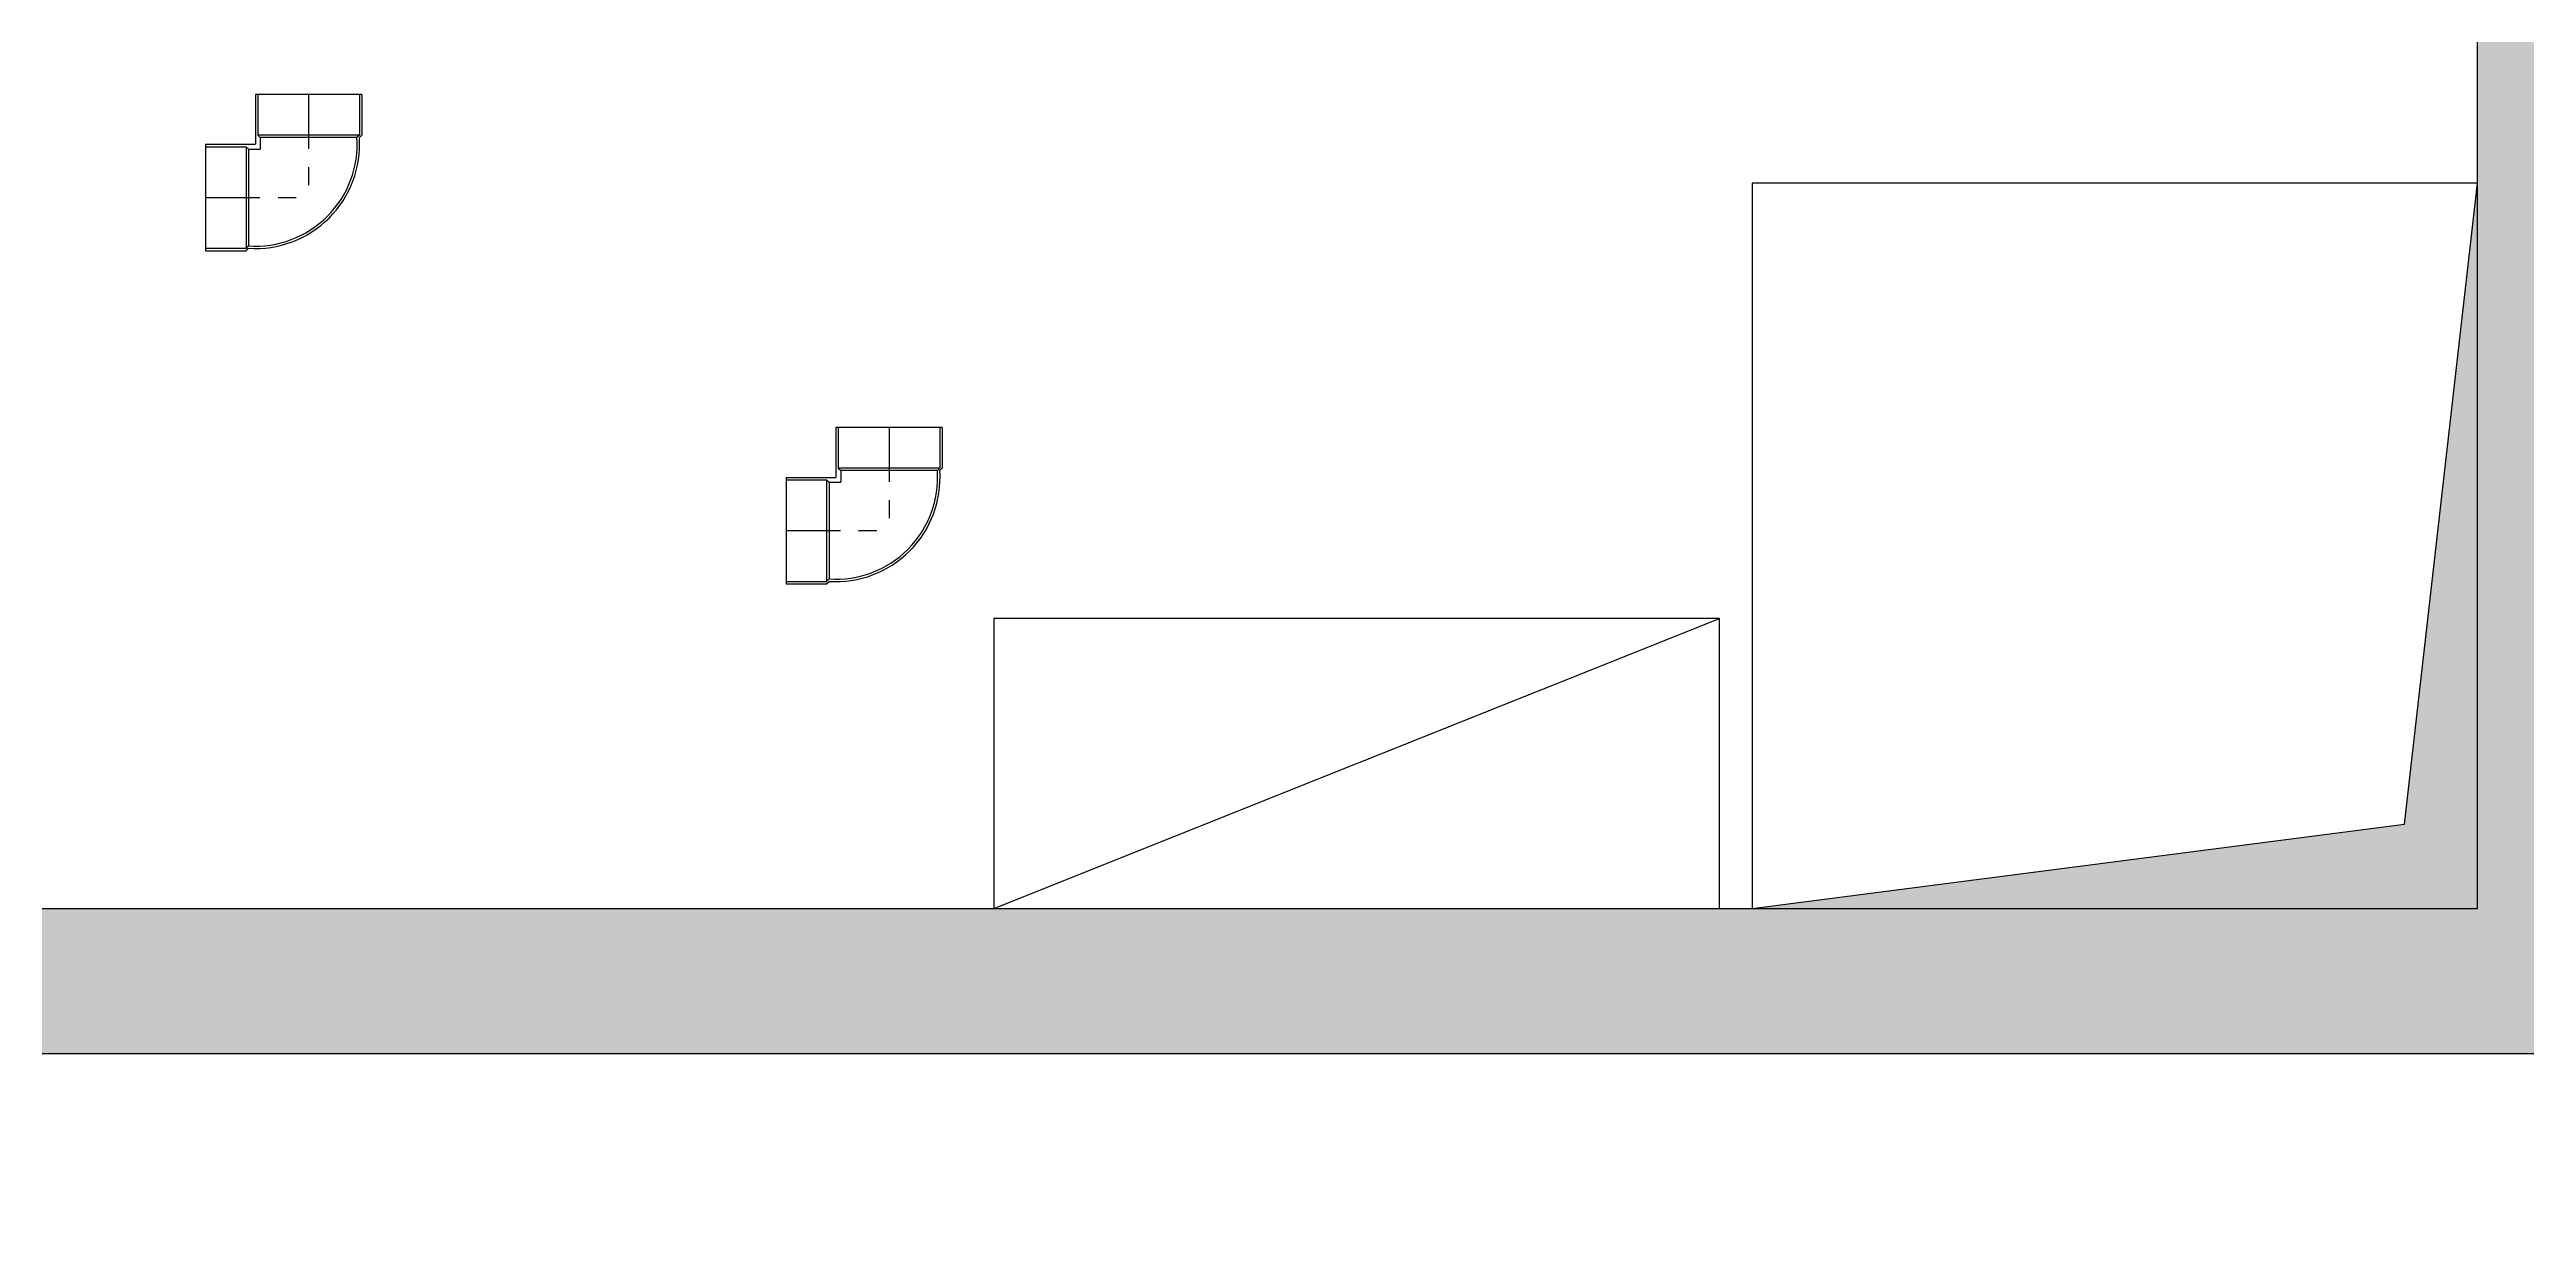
# Model space of a CAD drawing. Header units: millimetres. Extents: x -294625 to 2136527, y -251383 to 128331.
# Drawn here: x 1089127 to 1092541, y -80645 to -79020 of the extents above; entities that cross this region are included whole.
import ezdxf

# ---------------------------------------------------------------- set-up
doc = ezdxf.new("R2010")
doc.units = ezdxf.units.MM
doc.linetypes.add('CENTER', pattern=[3, 1.5, -0.5, 0.5, -0.5])
doc.layers.add('0.05 Thu đáy', color=5, linetype='Continuous')
doc.layers.add('N3-NOTE', color=11, linetype='Continuous', lineweight=13)
doc.styles.add('P-VNTIMEH', font='vntimeh.shx', dxfattribs={"width": 0.75, "height": 300})
doc.styles.get("Standard").update_dxf_attribs({"font": 'arialbd.ttf'})
doc.dimstyles.new('N-NOTE', dxfattribs={"dimtxt": 200, "dimasz": 30, "dimexe": 50, "dimexo": 50, "dimgap": 100, "dimtad": 1, "dimdec": 0, "dimdsep": 46, "dimtxsty": 'P-VNTIMEH', "dimblk": 'OPEN30', "dimcen": 0, "dimse1": 1, "dimse2": 1, "dimclrd": 256, "dimclre": 7, "dimclrt": 256, "dimadec": 0, "dimazin": 0, "dimtfac": 1, "dimtdec": 0, "dimtix": 1, "dimtmove": 2, "dimatfit": 3, "dimldrblk": 'OPEN30', "dimfxl": 1, "dimtolj": 1, "dimtzin": 0, "dimarcsym": 0})

# ---------------------------------------------------------------- blocks, each defined once
blk = doc.blocks.new('cutdenhatD140')
for p, q in [((86, 73.35), (82.65, 70)), ((142, 73.35), (86, 73.35)), ((142, -73.35), (142, 73.35)), ((-73.35, -86), (-70, -82.65)), ((-73.35, -142), (-73.35, -86)), ((-70, -86), (-69.76, -85.76)), ((73.35, -142), (73.35, -73.35)), ((142, -73.35), (73.35, -73.35)), ((-73.35, -142), (73.35, -142))]:
    blk.add_line(p, q)
at = {"color": 8}
for p, q in [((86, 70), (82.65, 66.65)), ((142, 70), (86, 70)), ((86, -70), (86, 70)), ((82.65, -66.65), (82.65, 66.65)), ((66.65, -82.65), (66.65, -66.65)), ((82.65, -66.65), (66.65, -66.65)), ((86, -70), (82.65, -66.65)), ((-70, -86), (-66.65, -82.65)), ((-70, -142), (-70, -86)), ((-70, -86), (70, -86)), ((-66.65, -82.65), (66.65, -82.65)), ((70, -86), (66.65, -82.65)), ((70, -142), (70, -86)), ((142, -70), (86, -70))]:
    blk.add_line(p, q, dxfattribs=at)
at = {"color": 8, "linetype": 'CENTER', "ltscale": 50}
for p in [(0, -142), (142, 0)]:
    blk.add_line(p, (0, 0), dxfattribs=at)
for points in [[(87, 0), (87, 0)], [(0, -87), (0, -87)]]:
    blk.add_lwpolyline(points)
blk.add_arc((73.35, -73.35), 143.65, 86.28807, 183.71193)
at = {"color": 8}
blk.add_arc((73.35, -73.35), 140.31, 86.19951, 183.80049, dxfattribs=at)
at = {"flags": 12}
blk.add_attdef('CUTDENHAT', (0, 0), '', height=0.1, dxfattribs=at)
blk = doc.blocks.new('PMBCB')
h = blk.add_hatch()
h.set_pattern_fill('BTCT2', color=8, scale=30, pattern_type=2)
h.set_pattern_definition([(50, (-27194.2, -11189.96), (215.17805, -18.8256), [22.5, -247.5]), (355, (-27194.2, -11189.96), (-41.6254, 225.6576), [18, -198]), (100.4514, (-27176.26, -11191.53), (173.5528, 206.8319), [19.122, -210.3426]), (46.1842, (-27194.2, -11129.96), (320.1723, -49.6557), [33.75, -371.25]), (96.6356, (-27167.5, -11134.1), (280.3988, 292.2354), [28.683, -315.514]), (351.1842, (-27194.2, -11129.96), (280.3986, 292.2356), [27, -297]), (21, (-27164.2, -11144.96), (179.0721, -120.7857), [22.5, -247.5]), (326, (-27164.2, -11144.96), (72.9946, 217.545), [18, -198]), (71.4514, (-27149.27, -11155.03), (252.0668, 96.7591), [19.122, -210.3426]), (37.5, (-27194.194, -11189.96), (3.64796, 99.86816), [0, -195.6, 0, -201, 0, -198.75]), (7.5, (-27194.19, -11189.96), (78.92086, 118.3235), [0, -114.6, 0, -191.1, 0, -75.75]), (327.5, (-27261.094, -11189.96), (160.14673, -6.76646), [0, -75, 0, -234, 0, -310.5]), (317.5, (-27291.1, -11189.96), (174.95585, 30.0315), [0, -97.5, 0, -155.4, 0, -220.5]), (45, (-27194.19, -11189.96), (-63.6396, 63.6396), []), (45, (-27194.19, -11168.96), (-63.6396, 63.6396), [])])
h.paths.add_polyline_path([(6600, 2700), (-2900, 2700), (-2900, -200), (6600, -200)])
h.paths.add_polyline_path([(5000, 2500), (5000, 0), (0, 0), (0, 2500)], flags=16)
h.paths.add_polyline_path([(5200, 2500), (6400, 2500), (6400, 0), (5200, 0)], flags=16)
h.paths.add_polyline_path([(-200, 2500), (-200, 0), (-2700, 0), (-2700, 2500)], flags=16)
h.paths.add_polyline_path([(5351, 389.3), (6075.7, 389.3), (6075.7, 539.3), (5351, 539.3)], flags=0)
h.paths.add_polyline_path([(5451.7, 547.4), (5986, 547.4), (5986, 775.9), (5451.7, 775.9)], flags=0)
h.paths.add_polyline_path([(4155.1, 389.3), (4879.8, 389.3), (4879.8, 539.3), (4155.1, 539.3)], flags=0)
h.paths.add_polyline_path([(4255.8, 547.4), (4790.1, 547.4), (4790.1, 775.9), (4255.8, 775.9)], flags=0)
h.paths.add_polyline_path([(-1032.1, 389.3), (-307.4, 389.3), (-307.4, 539.3), (-1032.1, 539.3)], flags=0)
h.paths.add_polyline_path([(-931.4, 547.4), (-397.1, 547.4), (-397.1, 775.9), (-931.4, 775.9)], flags=0)
h = blk.add_hatch(color=256)
h.dxf.hatch_style = 1
h.paths.add_polyline_path([(5000, 1000), (4899.4, 116.5), (4000, 0), (5000, 0)])
blk.add_line((2955.2, 0), (3955.2, 400))
for points in [[(-200, 2700), (6600, 2700), (6600, -200), (-200, -200)], [(4000, 0), (4899.4, 116.5), (5000, 1000)]]:
    blk.add_lwpolyline(points)
for points in [[(0, 0), (5000, 0), (5000, 2500), (0, 2500)], [(4000, 0), (5000, 0), (5000, 1000), (4000, 1000)], [(2955.2, 0), (3955.2, 0), (3955.2, 400), (2955.2, 400)]]:
    blk.add_lwpolyline(points, close=True)
at = {"layer": '0.05 Thu đáy'}
ref = blk.add_blockref('cutdenhatD140', (2010.6, 980.2), dxfattribs=dict(at, rotation=180))
ref.add_attrib('CUTDENHAT', 'Cút, PPR,DN140', (2010.6, 980.2), dxfattribs={"layer": '0', "height": 0.1, "rotation": 180})
ref = blk.add_blockref('cutdenhatD140', (2810.6, 521.1), dxfattribs=dict(at, rotation=180))
ref.add_attrib('CUTDENHAT', 'Cút, PPR,DN140', (2810.6, 521.1), dxfattribs={"layer": '0', "height": 0.1, "rotation": 180})
blk = doc.blocks.new('_Open30')
at = {"color": 0, "linetype": 'ByBlock', "lineweight": -2}
for p, q in [((-1, 0.268), (0, 0)), ((0, 0), (-1, -0.268)), ((0, 0), (-1, 0))]:
    blk.add_line(p, q, dxfattribs=at)

msp = doc.modelspace()

# ---------------------------------------------------------------- block references
msp.add_blockref('PMBCB', (1087473.7, -80204))

# ---------------------------------------------------------------- next in the draw order: leaders
at = {"layer": 'N3-NOTE'}
msp.add_leader([(1085929.6, -80404), (1085929.6, -90992.5), (1109854.4, -90992.5)], dimstyle='N-NOTE', override={"dimasz": 300, "dimgap": 100, "dimtad": 0}, dxfattribs=at)

doc.saveas('drawing.dxf')
